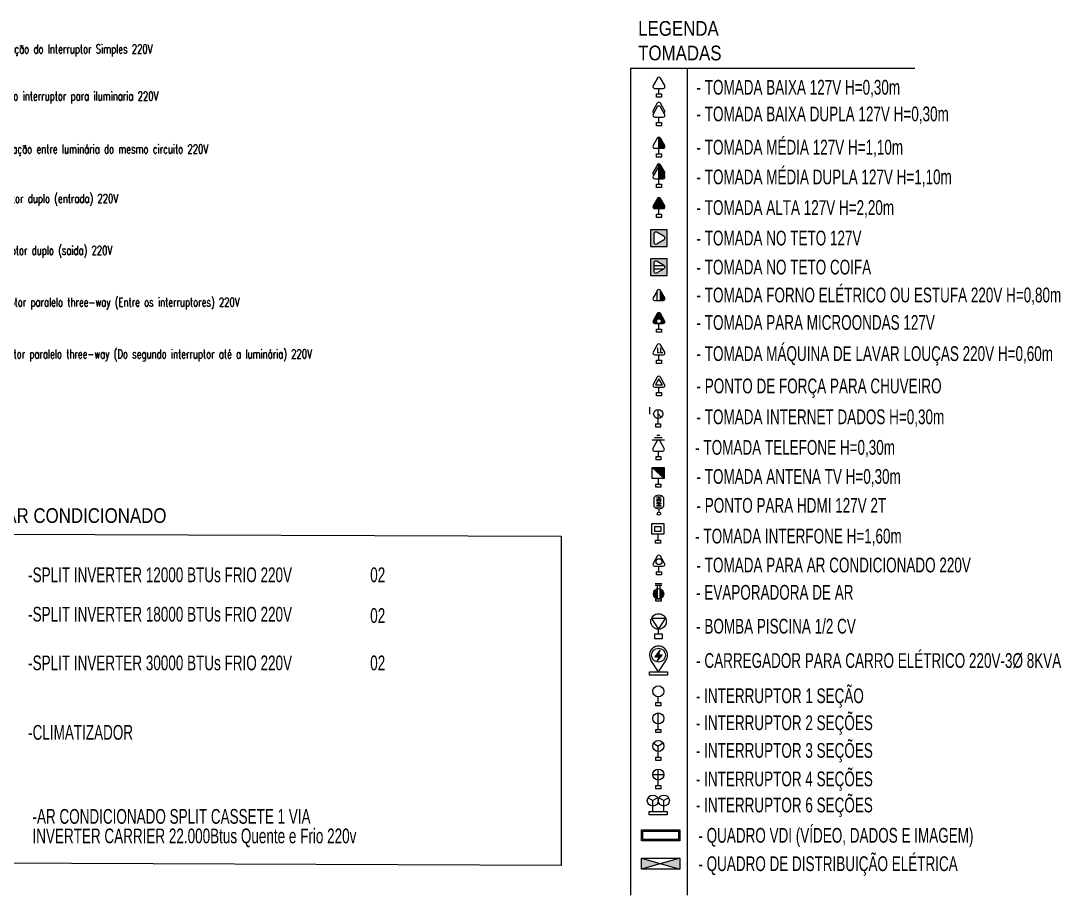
# Model space of a CAD drawing. Header units: metres. Extents: x 2442 to 5008, y 1070 to 2228.
# Drawn here: x 2476.5 to 2490.64, y 1073.82 to 1085.69 of the extents above; entities that cross this region are included whole.
import ezdxf
from ezdxf.enums import TextEntityAlignment as Align
from ezdxf.lldxf.tags import DXFTag

# ---------------------------------------------------------------- set-up
doc = ezdxf.new("R2010")
doc.units = ezdxf.units.M
for name, color, linetype in [('003', 1, 'Continuous'), ('01', 1, 'Continuous'), ('2 Tomadas 4x2', 150, 'Continuous'), ('Ar Condicionado', 130, 'Continuous'), ('ARQ-TEXTO', 3, 'Continuous'), ('detalhes 2', 142, 'Continuous'), ('FIACAO', 7, 'Continuous'), ('Interruptores', 104, 'Continuous'), ('LEGENDA_LINHA', 8, 'Continuous'), ('Ponto de força', 144, 'Continuous'), ('QUADROS', 102, 'Continuous'), ('Simbologia', 22, 'Continuous'), ('Tomadas', 144, 'Continuous'), ('Tomadas 4x2', 150, 'Continuous'), ('Tomadas para acoplar', 130, 'Continuous'), ('Tv - Telefone - dados', 70, 'Continuous')]:
    doc.layers.add(name, color=color, linetype=linetype)
doc.styles.add('REGUA-080-esc1_100', font='', dxfattribs={"height": 0.2})
doc.styles.add('ROMANS', font='ROMANS.SHX')
doc.styles.get('REGUA-080-esc1_100').set_extended_font_data('Arial Narrow')
tags = doc.linetypes.add('DASHEDX2', pattern=[1.5, 1, -0.5]).pattern_tags.tags
tags[6:7] = [DXFTag(74, 4), DXFTag(75, 0), DXFTag(340, '0'), DXFTag(46, 1.0), DXFTag(50, 0.0), DXFTag(44, 0.0), DXFTag(45, 0.0)]
tags[4:5] = [DXFTag(74, 4), DXFTag(75, 0), DXFTag(340, '0'), DXFTag(46, 1.0), DXFTag(50, 0.0), DXFTag(44, 0.0), DXFTag(45, 0.0)]

# ---------------------------------------------------------------- blocks, each defined once
blk = doc.blocks.new('G$C850AD49E')
h = blk.add_hatch(color=256)
h.dxf.hatch_style = 1
h.paths.add_polyline_path([(0.261, 0.074), (-0.261, 0.074), (-0.261, -0.074), (0.261, -0.074)])
h.paths.add_polyline_path([(0.243, 0.057), (0.243, -0.057), (-0.243, -0.057), (-0.243, 0.057)], flags=16)
for points in [[(-0.261, 0.074), (0.261, 0.074), (0.261, -0.074), (-0.261, -0.074)], [(-0.243, 0.057), (0.243, 0.057), (0.243, -0.057), (-0.243, -0.057)]]:
    blk.add_lwpolyline(points, close=True)
blk = doc.blocks.new('QD005')
blk.add_blockref('G$C850AD49E', (0, 0))
blk = doc.blocks.new('*U604', base_point=(-340.581, 171.469))
at = {"color": 2}
blk.add_circle((-340.581, 171.447), 0.0219, dxfattribs=at)
at = {"layer": 'detalhes 2'}
for p, q in [((-340.551, 171.673), (-340.615, 171.673)), ((-340.551, 171.646), (-340.615, 171.646)), ((-340.551, 171.624), (-340.615, 171.624)), ((-340.551, 171.587), (-340.615, 171.587)), ((-340.551, 171.587), (-340.596, 171.571)), ((-340.583, 171.673), (-340.583, 171.646)), ((-340.518, 171.665), (-340.518, 171.544)), ((-340.551, 171.556), (-340.615, 171.556)), ((-340.551, 171.535), (-340.615, 171.535)), ((-340.596, 171.571), (-340.551, 171.556)), ((-340.581, 171.513), (-340.581, 171.469))]:
    blk.add_line(p, q, dxfattribs=at)
blk.add_lwpolyline([(-340.644, 171.544), (-340.644, 171.665)], dxfattribs=at)
for centre, radius, start, end in [((-340.581, 171.617), 0.0791, 37.1663, 142.8337), ((-340.583, 171.635), 0.0334, 197.7821, 342.2179), ((-340.581, 171.592), 0.0791, 217.1663, 322.8337)]:
    blk.add_arc(centre, radius, start, end, dxfattribs=at)
blk = doc.blocks.new('*U603', base_point=(3276.1, 1962.7))
for p, q in [((3273.9, 1983.9), (3268.2, 1974)), ((3283.9, 1974), (3278.2, 1983.9)), ((3270.4, 1970.2), (3276.1, 1970.2)), ((3276.1, 1970.2), (3281.8, 1970.2)), ((3276.1, 1962.7), (3276.1, 1970.2))]:
    blk.add_line(p, q)
at = {"color": 2}
blk.add_lwpolyline([(3272.7, 1962.7), (3279.5, 1962.7), (3279.5, 1958.3), (3272.7, 1958.3)], close=True, dxfattribs=at)
blk.add_circle((3276.2, 1976.3), 4.02)
for centre, start, end in [((3276.1, 1982.7), 29.7449, 150.2551), ((3270.4, 1972.7), 150.2551, 270), ((3281.8, 1972.7), 270, 29.7449)]:
    blk.add_arc(centre, 2.5, start, end)
blk = doc.blocks.new('*U597', base_point=(4495.9, 2757.1))
blk.add_hatch(color=256).paths.add_polyline_path([(4498.1, 2778.3, 0.269143), (4495.9, 2779.6), (4495.9, 2764.6), (4501.6, 2764.6, 0.575867), (4503.8, 2768.3)])
for p, q in [((4493.7, 2778.3), (4488, 2768.3)), ((4495.9, 2764.6), (4495.9, 2779.6)), ((4503.8, 2768.3), (4498.1, 2778.3)), ((4490.2, 2764.6), (4495.9, 2764.6)), ((4495.9, 2757.1), (4495.9, 2764.6)), ((4495.9, 2764.6), (4501.6, 2764.6))]:
    blk.add_line(p, q)
at = {"color": 2}
blk.add_lwpolyline([(4492.5, 2757.1), (4499.3, 2757.1), (4499.3, 2752.7), (4492.5, 2752.7)], close=True, dxfattribs=at)
for centre, start, end in [((4495.9, 2777.1), 29.7449, 150.2551), ((4490.2, 2767.1), 150.2551, 270), ((4501.6, 2767.1), 270, 29.7449)]:
    blk.add_arc(centre, 2.5, start, end)
blk = doc.blocks.new('G$CE6361AB3')
h = blk.add_hatch(color=256)
h.dxf.hatch_style = 1
h.paths.add_polyline_path([(0.261, 0.074), (0, 0), (0.261, -0.074)])
h.paths.add_polyline_path([(-0.261, 0.074), (-0.261, -0.074), (0, 0)])
for p, q in [((-0.261, 0.074), (0.261, -0.074)), ((0.261, 0.074), (-0.261, -0.074))]:
    blk.add_line(p, q)
blk.add_lwpolyline([(-0.261, 0.074), (0.261, 0.074), (0.261, -0.074), (-0.261, -0.074)], close=True)
blk = doc.blocks.new('QD002')
blk.add_blockref('G$CE6361AB3', (0, 0))
blk = doc.blocks.new('*U602', base_point=(2467.3, 2596.6))
at = {"linetype": 'DASHEDX2'}
h = blk.add_hatch(color=256, dxfattribs=at)
h.dxf.hatch_style = 1
h.paths.add_polyline_path([(2456, 2607.8), (2456, 2585.3), (2478.5, 2585.3), (2478.5, 2607.8)])
h.paths.add_polyline_path([(2474.2, 2598.7, -0.580323), (2474.2, 2594.4), (2464.3, 2588.7, -0.575867), (2460.5, 2590.9), (2460.5, 2596.6), (2460.5, 2602.3, -0.575867), (2464.3, 2604.4)], flags=16)
for p, q in [((2460.5, 2602.3), (2460.5, 2596.6)), ((2474.2, 2598.7), (2464.3, 2604.4)), ((2460.5, 2598.8), (2474.1, 2598.8)), ((2460.5, 2596.6), (2460.5, 2590.9)), ((2460.5, 2594.3), (2474.1, 2594.3)), ((2464.3, 2588.7), (2474.2, 2594.4))]:
    blk.add_line(p, q)
blk.add_lwpolyline([(2456, 2585.3), (2478.5, 2585.3), (2478.5, 2607.8), (2456, 2607.8)], close=True)
for centre, start, end in [((2463, 2602.3), 60.2551, 180), ((2463, 2590.9), 180, 299.7449), ((2473, 2596.6), 299.7449, 60.2551)]:
    blk.add_arc(centre, 2.5, start, end)
blk = doc.blocks.new('*U595', base_point=(4403.1, 2083.8))
for p, q in [((4401, 2105), (4395.3, 2095.1)), ((4411, 2095.1), (4405.3, 2105)), ((4397.4, 2091.3), (4403.1, 2091.3)), ((4403.1, 2083.8), (4403.1, 2091.3)), ((4403.1, 2091.3), (4408.8, 2091.3))]:
    blk.add_line(p, q)
at = {"color": 2}
blk.add_lwpolyline([(4399.7, 2083.8), (4406.5, 2083.8), (4406.5, 2079.4), (4399.7, 2079.4)], close=True, dxfattribs=at)
for centre, start, end in [((4403.1, 2103.8), 29.7449, 150.2551), ((4397.4, 2093.8), 150.2551, 270), ((4408.8, 2093.8), 270, 29.7449)]:
    blk.add_arc(centre, 2.5, start, end)
blk = doc.blocks.new('*U601', base_point=(2221.2, 1393.3))
at = {"linetype": 'DASHEDX2'}
h = blk.add_hatch(color=256, dxfattribs=at)
h.dxf.hatch_style = 1
h.paths.add_polyline_path([(2232.4, 1404.5), (2209.9, 1404.5), (2209.9, 1382), (2232.4, 1382)])
h.paths.add_polyline_path([(2228.2, 1395.5, -0.580323), (2228.2, 1391.1), (2218.2, 1385.4, -0.575867), (2214.5, 1387.6), (2214.5, 1393.3), (2214.5, 1399, -0.575867), (2218.2, 1401.2)], flags=16)
for p, q in [((2228.2, 1395.5), (2218.2, 1401.2)), ((2214.5, 1399), (2214.5, 1393.3)), ((2214.5, 1393.3), (2214.5, 1387.6)), ((2218.2, 1385.4), (2228.2, 1391.1))]:
    blk.add_line(p, q)
blk.add_lwpolyline([(2209.9, 1382), (2232.4, 1382), (2232.4, 1404.5), (2209.9, 1404.5)], close=True)
for centre, start, end in [((2217, 1399), 60.2551, 180), ((2217, 1387.6), 180, 299.7449), ((2226.9, 1393.3), 299.7449, 60.2551)]:
    blk.add_arc(centre, 2.5, start, end)
blk = doc.blocks.new('*U600', base_point=(2486.9, 2703.6))
h = blk.add_hatch(color=256)
h.dxf.hatch_style = 1
h.paths.add_polyline_path([(2489.2, 2717.2), (2489.2, 2703.6), (2492.6, 2703.6, 0.575867), (2494.8, 2707.4)])
for p, q in [((2484.8, 2717.3), (2479.1, 2707.4)), ((2484.7, 2703.6), (2484.7, 2717.2)), ((2494.8, 2707.4), (2489.1, 2717.3)), ((2489.2, 2703.6), (2489.2, 2717.2)), ((2481.2, 2703.6), (2486.9, 2703.6)), ((2486.9, 2703.6), (2492.6, 2703.6))]:
    blk.add_line(p, q)
for centre, start, end in [((2486.9, 2716.1), 29.7449, 150.2551), ((2481.2, 2706.1), 150.2551, 270), ((2492.6, 2706.1), 270, 29.7449)]:
    blk.add_arc(centre, 2.5, start, end)
blk = doc.blocks.new('*U605', base_point=(-3082.6, 4022.7))
at = {"color": 4}
for p, q in [((-3084.8, 4043.9), (-3090.5, 4033.9)), ((-3074.7, 4033.9), (-3080.4, 4043.9)), ((-3088.3, 4030.2), (-3082.6, 4030.2)), ((-3082.6, 4022.7), (-3082.6, 4030.2)), ((-3082.6, 4030.2), (-3076.9, 4030.2))]:
    blk.add_line(p, q, dxfattribs=at)
at = {"color": 2}
blk.add_lwpolyline([(-3086, 4022.7), (-3079.2, 4022.7), (-3079.2, 4018.3), (-3086, 4018.3)], close=True, dxfattribs=at)
at = {"color": 4}
for centre, start, end in [((-3082.6, 4042.6), 29.7449, 150.2551), ((-3088.3, 4032.7), 150.2551, 270), ((-3076.9, 4032.7), 270, 29.7449)]:
    blk.add_arc(centre, 2.5, start, end, dxfattribs=at)
at = {"color": 2, "style": 'ROMANS'}
blk.add_text('LL', height=5.95, dxfattribs=at).set_placement((-3085.7, 4033.5))
blk = doc.blocks.new('*U599', base_point=(2391.9, 2485.2))
h = blk.add_hatch(color=256)
h.dxf.hatch_style = 1
h.paths.add_polyline_path([(2394, 2506.4, 0.580323), (2389.7, 2506.4), (2384, 2496.5, 0.575867), (2386.2, 2492.7), (2391.9, 2492.7, -0.414214), (2388.6, 2496, -1), (2395.1, 2496, -0.414214), (2391.9, 2492.7), (2397.6, 2492.7, 0.575867), (2399.7, 2496.5)])
for p, q in [((2389.7, 2506.4), (2384, 2496.5)), ((2399.7, 2496.5), (2394, 2506.4)), ((2386.2, 2492.7), (2391.9, 2492.7)), ((2391.9, 2492.7), (2397.6, 2492.7)), ((2391.9, 2485.2), (2391.9, 2492.7))]:
    blk.add_line(p, q)
at = {"color": 2}
blk.add_lwpolyline([(2388.5, 2485.2), (2395.3, 2485.2), (2395.3, 2480.8), (2388.5, 2480.8)], close=True, dxfattribs=at)
blk.add_circle((2391.9, 2496), 3.24)
for centre, start, end in [((2391.9, 2505.2), 29.7449, 150.2551), ((2386.2, 2495.2), 150.2551, 270), ((2397.6, 2495.2), 270, 29.7449)]:
    blk.add_arc(centre, 2.5, start, end)
blk = doc.blocks.new('*U598', base_point=(2610.9, 1175.6))
for p, q in [((2608.7, 1196.8), (2603, 1186.8)), ((2611, 1194.5), (2606.4, 1186.4)), ((2615.7, 1186.4), (2611, 1194.5)), ((2618.7, 1186.8), (2613, 1196.8)), ((2605.2, 1183.1), (2610.9, 1183.1)), ((2606.4, 1186.4), (2615.7, 1186.4)), ((2610.9, 1183.1), (2616.6, 1183.1)), ((2610.9, 1175.6), (2610.9, 1183.1))]:
    blk.add_line(p, q)
at = {"color": 2}
blk.add_lwpolyline([(2607.5, 1175.6), (2614.2, 1175.6), (2614.2, 1171.2), (2607.5, 1171.2)], close=True, dxfattribs=at)
for centre, start, end in [((2610.9, 1195.5), 29.7449, 150.2551), ((2605.2, 1185.6), 150.2551, 270), ((2616.6, 1185.6), 270, 29.7449)]:
    blk.add_arc(centre, 2.5, start, end)
blk = doc.blocks.new('*U596', base_point=(4098.6, 2367.2))
for p, q in [((4096.4, 2393.6), (4090.7, 2383.7)), ((4106.4, 2383.7), (4100.7, 2393.6)), ((4096.4, 2388.4), (4090.7, 2378.4)), ((4092.9, 2374.7), (4098.6, 2374.7)), ((4098.6, 2367.2), (4098.6, 2374.7)), ((4098.6, 2374.7), (4104.3, 2374.7)), ((4106.4, 2378.4), (4100.7, 2388.4))]:
    blk.add_line(p, q)
at = {"color": 2}
blk.add_lwpolyline([(4095.2, 2367.2), (4101.9, 2367.2), (4101.9, 2362.8), (4095.2, 2362.8)], close=True, dxfattribs=at)
for centre, start, end in [((4098.6, 2392.4), 29.7449, 150.2551), ((4098.6, 2387.1), 29.7449, 150.2551), ((4092.9, 2382.4), 150.2551, 242.6602), ((4092.9, 2377.2), 150.2551, 270), ((4104.3, 2377.2), 270, 29.7449), ((4104.3, 2382.4), 297.3398, 29.7449)]:
    blk.add_arc(centre, 2.5, start, end)
blk = doc.blocks.new('00000')
at = {"layer": 'Tomadas 4x2'}
h = blk.add_hatch(color=256, dxfattribs=at)
h.dxf.hatch_style = 1
h.paths.add_polyline_path([(1733.552, 917.817, -0.269143), (1733.574, 917.804), (1733.621, 917.722, 0.426562), (1733.631, 917.757), (1733.574, 917.857, 0.269143), (1733.552, 917.869)])
blk.add_hatch(color=256, dxfattribs=at).paths.add_polyline_path([(1733.574, 917.804, 0.269143), (1733.552, 917.817), (1733.552, 917.667), (1733.609, 917.667, 0.575867), (1733.631, 917.704)])
at = {"color": 2}
blk.add_lwpolyline([(1733.518, 917.592), (1733.586, 917.592), (1733.586, 917.548), (1733.518, 917.548)], close=True, dxfattribs=at)
at = {"layer": 'Tomadas 4x2'}
for p, q in [((1733.531, 917.857), (1733.474, 917.757)), ((1733.552, 917.667), (1733.552, 917.869)), ((1733.631, 917.757), (1733.574, 917.857)), ((1733.531, 917.804), (1733.474, 917.704)), ((1733.631, 917.704), (1733.574, 917.804)), ((1733.495, 917.667), (1733.552, 917.667)), ((1733.552, 917.592), (1733.552, 917.667)), ((1733.552, 917.667), (1733.609, 917.667))]:
    blk.add_line(p, q, dxfattribs=at)
for centre, start, end in [((1733.552, 917.844), 29.7449, 150.2551), ((1733.495, 917.745), 150.2551, 242.6602), ((1733.495, 917.692), 150.2551, 270), ((1733.552, 917.792), 29.7449, 150.2551), ((1733.609, 917.692), 270, 29.7449), ((1733.609, 917.745), 297.3398, 29.7449)]:
    blk.add_arc(centre, 0.025, start, end, dxfattribs=at)
blk = doc.blocks.new('000')
at = {"layer": 'Tomadas 4x2'}
h = blk.add_hatch(color=256, dxfattribs=at)
h.dxf.hatch_style = 1
h.paths.add_polyline_path([(1733.812, 917.261), (1733.869, 917.261, 0.575867), (1733.891, 917.298), (1733.834, 917.398, 0.580323), (1733.791, 917.398), (1733.734, 917.298, 0.575867), (1733.755, 917.261)])
at = {"color": 2}
blk.add_lwpolyline([(1733.778, 917.186), (1733.846, 917.186), (1733.846, 917.142), (1733.778, 917.142)], close=True, dxfattribs=at)
at = {"layer": 'Tomadas 4x2'}
for p, q in [((1733.791, 917.398), (1733.734, 917.298)), ((1733.755, 917.261), (1733.812, 917.261)), ((1733.812, 917.186), (1733.812, 917.261)), ((1733.812, 917.261), (1733.869, 917.261)), ((1733.891, 917.298), (1733.834, 917.398))]:
    blk.add_line(p, q, dxfattribs=at)
for centre, start, end in [((1733.812, 917.385), 29.7449, 150.2551), ((1733.755, 917.286), 150.2551, 270), ((1733.869, 917.286), 270, 29.7449)]:
    blk.add_arc(centre, 0.025, start, end, dxfattribs=at)
blk = doc.blocks.new('*U606', base_point=(4115.4, 2508.9))
h = blk.add_hatch(color=256)
h.dxf.hatch_style = 1
h.paths.add_polyline_path([(4117.2, 2509.2, 0.342104), (4122.4, 2515.9, 0.342104), (4117.2, 2522.7)])
h.paths.add_polyline_path([(4113.7, 2522.7, 0.342104), (4108.4, 2515.9, 0.342104), (4113.7, 2509.2)])
for p, q in [((4111, 2529.8), (4119.9, 2529.8)), ((4111, 2527.5), (4119.9, 2527.5)), ((4113.7, 2527.5), (4113.7, 2509.2)), ((4117.2, 2527.5), (4117.2, 2509.2))]:
    blk.add_line(p, q)
blk.add_circle((4115.4, 2515.9), 7)
at = {"layer": 'Simbologia', "color": 2}
blk.add_lwpolyline([(4111.9, 2505.9), (4111.9, 2508.9), (4118.9, 2508.9), (4118.9, 2505.9)], close=True, dxfattribs=at)
blk = doc.blocks.new('01')
at = {"color": 2}
blk.add_lwpolyline([(1732.698, 913.787), (1732.765, 913.787), (1732.765, 913.743), (1732.698, 913.743)], close=True, dxfattribs=at)
at = {"layer": 'Tomadas 4x2'}
for p, q in [((1732.811, 914.012), (1732.647, 914.012)), ((1732.78, 914.043), (1732.678, 914.043)), ((1732.748, 914.074), (1732.71, 914.074)), ((1732.71, 913.999), (1732.653, 913.9)), ((1732.81, 913.9), (1732.753, 913.999)), ((1732.675, 913.862), (1732.732, 913.862)), ((1732.732, 913.862), (1732.788, 913.862)), ((1732.732, 913.787), (1732.732, 913.862))]:
    blk.add_line(p, q, dxfattribs=at)
for centre, start, end in [((1732.732, 913.987), 29.7449, 150.2551), ((1732.675, 913.887), 150.2551, 270), ((1732.788, 913.887), 270, 29.7449)]:
    blk.add_arc(centre, 0.025, start, end, dxfattribs=at)
blk = doc.blocks.new('INTERNET000')
at = {"true_color": 0xf1eb1f}
h = blk.add_hatch(dxfattribs=at)
h.set_pattern_fill('ANGLE', color=2)
h.set_pattern_definition([(0, (0, 0), (0, 6.985), [5.08, -1.905]), (90, (0, 0), (-6.985, 4e-16), [5.08, -1.905])])
h.paths.add_polyline_path([(1732.628, 914.753), (1732.628, 914.759, 0.414214), (1732.566, 914.698, 0.414214), (1732.628, 914.636)])
for p, q in [((1732.628, 914.753), (1732.628, 914.759)), ((1732.628, 914.636), (1732.628, 914.753))]:
    blk.add_line(p, q)
at = {"color": 2}
blk.add_lwpolyline([(1732.594, 914.561), (1732.661, 914.561), (1732.661, 914.517), (1732.594, 914.517)], close=True, dxfattribs=at)
at = {"layer": '2 Tomadas 4x2'}
blk.add_circle((1732.628, 914.698), 0.0613, dxfattribs=at)
at = {"layer": 'Tomadas 4x2'}
for p, q in [((1732.669, 914.653), (1732.628, 914.698)), ((1732.628, 914.561), (1732.628, 914.636)), ((1732.628, 914.561), (1732.628, 914.636))]:
    blk.add_line(p, q, dxfattribs=at)
blk = doc.blocks.new('TV0000')
at = {"layer": 'Tomadas 4x2'}
h = blk.add_hatch(color=256, dxfattribs=at)
h.dxf.hatch_style = 1
h.paths.add_polyline_path([(1732.711, 914.226), (1732.711, 914.373), (1732.548, 914.373)])
at = {"color": 2, "elevation": 348.021}
blk.add_lwpolyline([(1732.598, 914.149), (1732.666, 914.149), (1732.666, 914.105), (1732.598, 914.105)], close=True, dxfattribs=at)
at = {"layer": 'Tomadas 4x2'}
for p, q in [((1732.548, 914.373, 348.021), (1732.711, 914.226, 348.021)), ((1732.632, 914.149, 348.021), (1732.632, 914.224, 348.021))]:
    blk.add_line(p, q, dxfattribs=at)
at = {"layer": 'Tomadas 4x2', "elevation": 348.021}
blk.add_lwpolyline([(1732.548, 914.226), (1732.548, 914.373), (1732.711, 914.373), (1732.711, 914.226)], close=True, dxfattribs=at)
blk = doc.blocks.new('TOMADAINTERFONE00')
at = {"color": 2, "elevation": 348.021}
blk.add_lwpolyline([(1732.155, 914.159), (1732.223, 914.159), (1732.223, 914.115), (1732.155, 914.115)], close=True, dxfattribs=at)
at = {"layer": 'Tomadas 4x2'}
blk.add_line((1732.189, 914.159, 348.021), (1732.189, 914.234, 348.021), dxfattribs=at)
at = {"layer": 'Tomadas 4x2', "elevation": 348.021}
for points in [[(1732.105, 914.237), (1732.105, 914.384), (1732.268, 914.384), (1732.268, 914.237)], [(1732.145, 914.277), (1732.145, 914.344), (1732.228, 914.344), (1732.228, 914.277)]]:
    blk.add_lwpolyline(points, close=True, dxfattribs=at)
blk = doc.blocks.new('*U608', base_point=(2335.6, 3098.4))
blk.add_line((2335.6, 3098.4), (2335.6, 3104.8))
blk.add_lwpolyline([(2343.8, 3118.1), (2336.4, 3106.7, -0.545765), (2334.7, 3106.7), (2327.4, 3118.1, -0.593471), (2328.2, 3119.7), (2342.9, 3119.7, -0.593471)], format="xyb", close=True)
at = {"color": 2}
blk.add_lwpolyline([(2330.5, 3098.4), (2340.6, 3098.4), (2340.6, 3091.8), (2330.5, 3091.8)], close=True, dxfattribs=at)
blk.add_circle((2335.6, 3115.3), 10.5)
blk = doc.blocks.new('*U607', base_point=(2895.1, 330.3))
at = {"layer": 'detalhes 2'}
h = blk.add_hatch(color=256, dxfattribs=at)
h.dxf.hatch_style = 1
h.paths.add_polyline_path([(2895, 353.1), (2897.3, 360.1), (2890.2, 350.8), (2895.8, 350.8), (2892.9, 344.4), (2899.9, 353.1)])
at = {"color": 2}
blk.add_lwpolyline([(2882.8, 330.3), (2907.4, 330.3), (2907.4, 325.9), (2882.8, 325.9)], close=True, dxfattribs=at)
at = {"layer": 'detalhes 2'}
for q in [(2884.8, 346.3), (2905.5, 346.3)]:
    blk.add_line((2895.1, 330.3), q, dxfattribs=at)
blk.add_lwpolyline([(2897.3, 360.1), (2890.2, 350.8), (2895.8, 350.8), (2892.9, 344.4), (2899.9, 353.1), (2895, 353.1), (2897.3, 360.1)], dxfattribs=at)
blk.add_circle((2895.1, 352.9), 9.39, dxfattribs=at)
blk.add_arc((2895.1, 352.9), 12.3, 327.1929, 212.8071, dxfattribs=at)
blk = doc.blocks.new('*U612', base_point=(4016.5, 4355.3))
blk.add_line((4016.5, 4355.3), (4016.5, 4362.8))
at = {"color": 2}
blk.add_lwpolyline([(4013.1, 4355.3), (4019.9, 4355.3), (4019.9, 4350.9), (4013.1, 4350.9)], close=True, dxfattribs=at)
blk.add_circle((4016.5, 4370.3), 7.5)
blk = doc.blocks.new('*U611', base_point=(3537.2, 4381.8))
for p, q in [((3537.2, 4389.2), (3537.2, 4404.2)), ((3537.2, 4381.7), (3537.2, 4389.2))]:
    blk.add_line(p, q)
at = {"color": 2}
blk.add_lwpolyline([(3533.8, 4381.7), (3540.6, 4381.7), (3540.6, 4377.4), (3533.8, 4377.4)], close=True, dxfattribs=at)
blk.add_circle((3537.2, 4396.7), 7.5)
blk = doc.blocks.new('*U610', base_point=(2733.8, 5349.7))
for p, q in [((2727.3, 5368.4), (2733.8, 5364.7)), ((2740.3, 5368.4), (2733.8, 5364.7)), ((2733.8, 5357.2), (2733.8, 5364.7)), ((2733.8, 5349.7), (2733.8, 5357.2))]:
    blk.add_line(p, q)
at = {"color": 2}
blk.add_lwpolyline([(2730.4, 5349.7), (2737.2, 5349.7), (2737.2, 5345.3), (2730.4, 5345.3)], close=True, dxfattribs=at)
blk.add_circle((2733.8, 5364.7), 7.5)
blk = doc.blocks.new('*U609', base_point=(2670.3, 4273.4))
for p, q in [((2656.4, 4292.1), (2662.9, 4288.4)), ((2669.4, 4292.1), (2662.9, 4288.4)), ((2662.9, 4280.9), (2662.9, 4288.4)), ((2671.4, 4292.1), (2677.9, 4288.4)), ((2684.4, 4292.1), (2677.9, 4288.4)), ((2677.9, 4280.9), (2677.9, 4288.4)), ((2662.9, 4273.4), (2662.9, 4280.9)), ((2677.9, 4273.4), (2677.9, 4280.9))]:
    blk.add_line(p, q)
at = {"color": 2}
blk.add_lwpolyline([(2658, 4273.4), (2682.6, 4273.4), (2682.6, 4269), (2658, 4269)], close=True, dxfattribs=at)
for centre in [(2662.9, 4288.4), (2677.9, 4288.4)]:
    blk.add_circle(centre, 7.5)
blk = doc.blocks.new('interruptor4seçoes')
at = {"color": 2}
blk.add_lwpolyline([(1733.771, 909.427), (1733.838, 909.427), (1733.838, 909.384), (1733.771, 909.384)], close=True, dxfattribs=at)
at = {"layer": 'Interruptores'}
for p, q in [((1733.804, 909.502), (1733.804, 909.652)), ((1733.729, 909.577), (1733.879, 909.577)), ((1733.804, 909.427), (1733.804, 909.502))]:
    blk.add_line(p, q, dxfattribs=at)
blk.add_circle((1733.804, 909.577), 0.075, dxfattribs=at)

msp = doc.modelspace()

# ---------------------------------------------------------------- linework, layer by layer
at = {"layer": 'FIACAO', "lineweight": -3}
msp.add_line((2485.048, 1080.348), (2485.049, 1080.443), dxfattribs=at)
at = {"layer": 'LEGENDA_LINHA', "linetype": 'Continuous'}
for p, q in [((2484.786, 1085.049), (2484.786, 1073.819)), ((2484.786, 1085.049), (2488.648, 1085.049)), ((2485.558, 1085.049), (2485.558, 1073.819))]:
    msp.add_line(p, q, dxfattribs=at)
msp.add_lwpolyline([(2474.967, 1078.725), (2483.845, 1078.692), (2483.845, 1074.224), (2474.967, 1074.257)], close=True, dxfattribs=at)

# ---------------------------------------------------------------- block references
at = {"layer": '003'}
msp.add_blockref('interruptor4seçoes', (751.36, 165.88), dxfattribs=at)
at = {"layer": '01'}
for name, p in [('00000', (751.62, 165.88)), ('000', (751.36, 165.88))]:
    msp.add_blockref(name, p, dxfattribs=at)
at = {"layer": '2 Tomadas 4x2', "xscale": 0.009999999999994, "yscale": 0.009999999999994, "zscale": 0.009999999999994}
msp.add_blockref('*U596', (2485.172, 1084.309), dxfattribs=at)
at = {"layer": '2 Tomadas 4x2'}
for name, p in [('INTERNET000', (752.534, 165.656)), ('01', (752.435, 165.986)), ('TV0000', (752.534, 165.252)), ('TOMADAINTERFONE00', (752.971, 164.482))]:
    msp.add_blockref(name, p, dxfattribs=at)
at = {"layer": 'Ar Condicionado', "xscale": 0.009999999999994, "yscale": 0.009999999999994, "zscale": 0.009999999999994}
msp.add_blockref('*U603', (2485.172, 1078.211), dxfattribs=at)
at = {"layer": 'Interruptores', "xscale": 0.009999999999994, "yscale": 0.009999999999994, "zscale": 0.009999999999994}
for name, p in [('*U612', (2485.164, 1076.436)), ('*U611', (2485.164, 1076.07)), ('*U610', (2485.164, 1075.694)), ('*U609', (2485.163, 1074.954))]:
    msp.add_blockref(name, p, dxfattribs=at)
at = {"layer": 'Ponto de força', "xscale": 0.009999999999994, "yscale": 0.009999999999994, "zscale": 0.009999999999994}
msp.add_blockref('*U608', (2485.167, 1077.367), dxfattribs=at)
at = {"layer": 'QUADROS'}
for name, p in [('QD005', (2485.197, 1074.632)), ('QD002', (2485.197, 1074.247))]:
    msp.add_blockref(name, p, dxfattribs=at)
at = {"layer": 'Tomadas', "xscale": 0.009999999999994, "yscale": 0.009999999999994, "zscale": 0.009999999999994}
msp.add_blockref('*U606', (2485.167, 1077.842), dxfattribs=at)
at = {"layer": 'Tomadas 4x2', "xscale": 0.009999999999994, "yscale": 0.009999999999994, "zscale": 0.009999999999994}
for name, p in [('*U595', (2485.172, 1084.698)), ('*U597', (2485.172, 1083.884)), ('*U601', (2485.172, 1082.741)), ('*U602', (2485.172, 1082.347)), ('*U599', (2485.172, 1081.505)), ('*U605', (2485.172, 1081.081)), ('*U598', (2485.172, 1080.642)), ('*U607', (2485.167, 1076.852))]:
    msp.add_blockref(name, p, dxfattribs=at)
at = {"layer": 'Tomadas para acoplar', "xscale": 0.009999999999994, "yscale": 0.009999999999994, "zscale": 0.009999999999994}
msp.add_blockref('*U600', (2485.172, 1081.893), dxfattribs=at)
at = {"layer": 'Tv - Telefone - dados'}
msp.add_blockref('*U604', (2485.172, 1079.021), dxfattribs=at)

# ---------------------------------------------------------------- texts
at = {"layer": 'ARQ-TEXTO', "ltscale": 3, "style": 'REGUA-080-esc1_100', "width": 0.8}
for s, p in [('- TOMADA BAIXA 127V H=0,30m', (2485.683, 1084.788)), ('- TOMADA BAIXA DUPLA 127V H=0,30m', (2485.683, 1084.426)), ('- TOMADA MÉDIA 127V H=1,10m', (2485.683, 1083.975)), ('- TOMADA MÉDIA DUPLA 127V H=1,10m', (2485.683, 1083.571)), ('- TOMADA ALTA 127V H=2,20m', (2485.683, 1083.155)), ('- TOMADA NO TETO 127V', (2485.683, 1082.741)), ('- TOMADA NO TETO COIFA', (2485.683, 1082.347)), ('- TOMADA FORNO ELÉTRICO OU ESTUFA 220V H=0,80m', (2485.683, 1081.968)), ('- TOMADA PARA MICROONDAS 127V', (2485.683, 1081.595)), ('- TOMADA MÁQUINA DE LAVAR LOUÇAS 220V H=0,60m', (2485.683, 1081.172)), ('- PONTO DE FORÇA PARA CHUVEIRO', (2485.683, 1080.733)), ('- TOMADA INTERNET DADOS H=0,30m', (2485.683, 1080.314)), ('- TOMADA TELEFONE H=0,30m', (2485.665, 1079.899)), ('- TOMADA ANTENA TV H=0,30m', (2485.683, 1079.504)), ('- PONTO PARA HDMI 127V 2T', (2485.683, 1079.112)), ('- TOMADA INTERFONE H=1,60m', (2485.665, 1078.695)), ('- TOMADA PARA AR CONDICIONADO 220V', (2485.683, 1078.302)), ('-SPLIT INVERTER 12000 BTUs FRIO 220V', (2476.603, 1078.169)), ('02', (2481.25, 1078.169)), ('- EVAPORADORA DE AR', (2485.677, 1077.931)), ('-SPLIT INVERTER 18000 BTUs FRIO 220V ', (2476.603, 1077.634)), ('02', (2481.25, 1077.616)), ('- BOMBA PISCINA 1/2 CV', (2485.678, 1077.471)), ('- CARREGADOR PARA CARRO ELÉTRICO 220V-3Ø 8KVA', (2485.678, 1077.005)), ('-SPLIT INVERTER 30000 BTUs FRIO 220V ', (2476.603, 1076.973)), ('02', (2481.25, 1076.973)), ('- INTERRUPTOR 1 SEÇÃO ', (2485.675, 1076.527)), ('- INTERRUPTOR 2 SEÇÕES ', (2485.675, 1076.16)), ('-CLIMATIZADOR  ', (2476.603, 1076.03)), ('- INTERRUPTOR 3 SEÇÕES ', (2485.675, 1075.785)), ('- INTERRUPTOR 4 SEÇÕES ', (2485.675, 1075.398)), ('- INTERRUPTOR 6 SEÇÕES ', (2485.675, 1075.044)), ('-AR CONDICIONADO SPLIT CASSETE 1 VIA', (2476.662, 1074.889)), ('INVERTER CARRIER 22.000Btus Quente e Frio 220v', (2476.662, 1074.624)), ('- QUADRO VDI (VÍDEO, DADOS E IMAGEM)', (2485.708, 1074.632)), ('- QUADRO DE DISTRIBUIÇÃO ELÉTRICA', (2485.708, 1074.247))]:
    msp.add_text(s, height=0.2, dxfattribs=at).set_placement(p, align=Align.MIDDLE_LEFT)
at = {"layer": 'ARQ-TEXTO', "ltscale": 3, "char_height": 0.2, "attachment_point": 1, "style": 'REGUA-080-esc1_100'}
for s, width, heights, insert in [('\\pxi-3,l5,t5;LEGENDA\\PTOMADAS', 6.64723, [0], (2484.49, 1085.687)), ('\\pxi-3,l5,t5;LEGENDA  AR CONDICIONADO', 5.00374, [1.251], (2474.671, 1079.073))]:
    msp.add_mtext_dynamic_manual_height_columns(s, width=width, gutter_width=1, heights=heights, dxfattribs=dict(at, insert=insert))
at = {"layer": 'FIACAO', "style": 'ROMANS', "width": 0.7}
for s, p in [('- Alimentação do Interruptor Simples 220V', (2475.79, 1085.308)), ('- Saída do interruptor para iluminaria 220V', (2475.819, 1084.669)), ('- Alimentação entre luminária do mesmo circuito 220V', (2475.83, 1083.95)), ('- Interrotor duplo (entrada) 220V', (2475.863, 1083.278)), ('- Interruptor duplo (saida) 220V', (2475.848, 1082.574)), ('- Interruptor paralelo three-way (Entre os interruptores) 220V', (2475.832, 1081.871)), ('- Interruptor paralelo three-way (Do segundo interruptor até a luminária) 220V', (2475.817, 1081.167))]:
    msp.add_text(s, height=0.12, dxfattribs=at).set_placement(p, align=Align.MIDDLE_LEFT)

doc.saveas('drawing.dxf')
